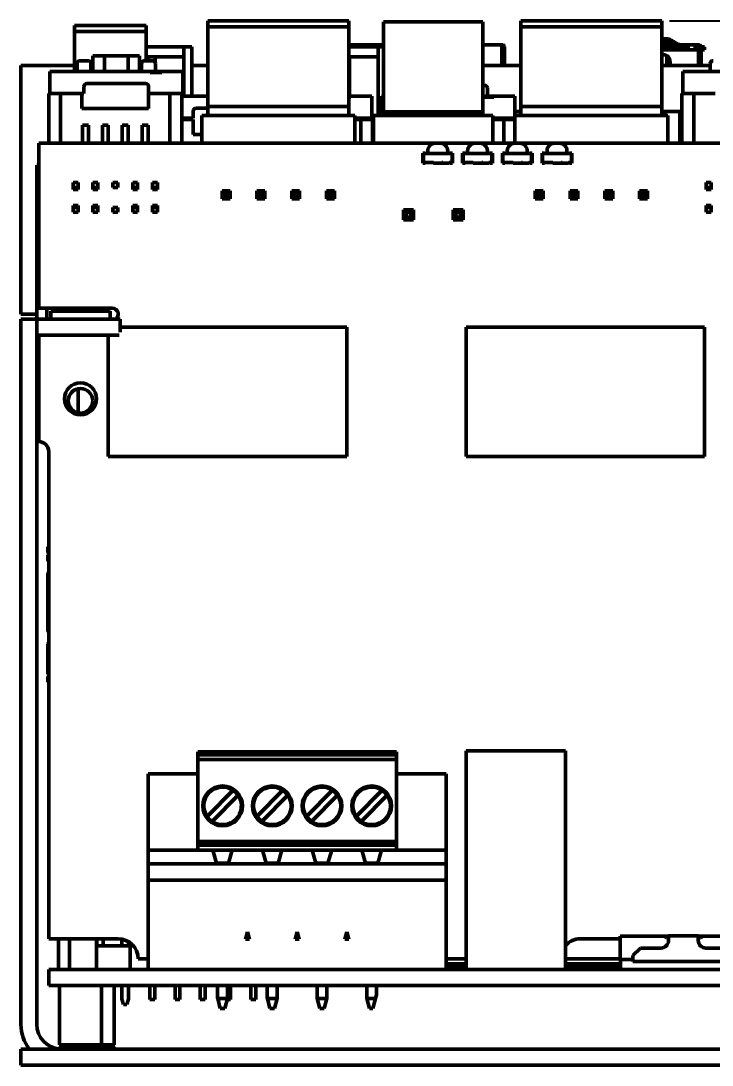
# Model space of a CAD drawing. Header units: millimetres. Extents: x 3118 to 4801, y 919 to 1849.
# Drawn here: x 3680.3 to 3749.9, y 1353.2 to 1458.2 of the extents above; entities that cross this region are included whole.
import ezdxf

# ---------------------------------------------------------------- set-up
doc = ezdxf.new("R2010")
doc.units = ezdxf.units.MM
doc.header["$LTSCALE"] = 1.8
doc.layers.add('외형선(ISO)', color=7, linetype='Continuous', lineweight=50)
doc.layers.add('치수(ISO)', color=7, linetype='Continuous', lineweight=25)
doc.styles.add('레이블 문자 (JIS)', font='')
doc.styles.get('레이블 문자 (JIS)').set_extended_font_data('Gulim')
doc.dimstyles.new('복사 대상기본값 (JIS)', dxfattribs={"dimscale": 1.5, "dimtxt": 3, "dimasz": 2, "dimexe": 1, "dimexo": 0.5, "dimgap": 0.8, "dimtad": 1, "dimdsep": 46, "dimtxsty": '레이블 문자 (JIS)', "dimblk": 'Filled-1', "dimcen": 0.09, "dimdle": 10, "dimclrd": 256, "dimclre": 256, "dimclrt": 256, "dimazin": 2, "dimtfac": 0.666667, "dimtmove": 0, "dimatfit": 3, "dimldrblk": 'OPEN', "dimfxl": 1, "dimtolj": 1, "dimtzin": 0, "dimlwd": -1, "dimlwe": -1, "dimarcsym": 0})

# ---------------------------------------------------------------- blocks, each defined once
blk = doc.blocks.new('Filled-1')
at = {"color": 0}
for p, q in [((0, 0), (-1, 0.1)), ((-1, 0.1), (-1, -0.1)), ((-1, 0), (0, 0)), ((-1, -0.1), (0, 0))]:
    blk.add_line(p, q, dxfattribs=at)
at = {"color": 0, "flags": 128}
blk.add_lwpolyline([(-1, -0.1), (0, 0), (-1, 0.1), (-1, -0.1)], dxfattribs=at)
at = {"color": 0}
blk.add_solid([(-1, -0.1), (0, 0), (-1, 0.1), (-1, -0.1)], dxfattribs=at)
blk = doc.blocks.new('*D650')
at = {"layer": 'Defpoints', "color": 0}
for p in [(3744.82, 1458.2), (3811.33, 1458.2), (3771.91, 1353.2)]:
    blk.add_point(p, dxfattribs=at)
at = {"layer": '치수(ISO)'}
for p, q in [((3745.57, 1458.2), (3812.83, 1458.2)), ((3811.33, 1356.2), (3811.33, 1455.2)), ((3772.66, 1353.2), (3812.83, 1353.2))]:
    blk.add_line(p, q, dxfattribs=at)
at = {"layer": '치수(ISO)', "linetype": 'ByBlock', "xscale": 3, "yscale": 3, "zscale": 3}
for p, rotation in [((3811.33, 1458.2), 90), ((3811.33, 1353.2), 270)]:
    blk.add_blockref('Filled-1', p, dxfattribs=dict(at, rotation=rotation))
at = {"layer": '치수(ISO)', "insert": (3792.91, 1405.7), "char_height": 15, "attachment_point": 2, "rotation": 90, "style": '레이블 문자 (JIS)'}
blk.add_mtext('\\A1;105', dxfattribs=at)
blk = doc.blocks.new('_Open')
at = {"color": 0, "linetype": 'ByBlock', "lineweight": -2}
for p, q in [((-1, 0.167), (0, 0)), ((-1, -0.167), (0, 0)), ((0, 0), (-1, 0))]:
    blk.add_line(p, q, dxfattribs=at)

msp = doc.modelspace()

# ---------------------------------------------------------------- linework, layer by layer
at = {"layer": '외형선(ISO)'}
for p, q in [((3685.706, 1457.737), (3685.706, 1457.437)), ((3692.906, 1457.737), (3685.706, 1457.737)), ((3685.706, 1457.437), (3685.706, 1457.137)), ((3692.906, 1457.737), (3692.906, 1457.437)), ((3692.906, 1457.437), (3692.906, 1457.137)), ((3699.106, 1458.197), (3699.106, 1457.897)), ((3713.306, 1458.197), (3699.106, 1458.197)), ((3699.106, 1457.897), (3699.106, 1457.597)), ((3699.106, 1457.597), (3699.106, 1449.597)), ((3713.306, 1457.597), (3699.106, 1457.597)), ((3713.306, 1458.197), (3713.306, 1457.897)), ((3713.306, 1457.897), (3713.306, 1457.597)), ((3713.306, 1457.597), (3713.306, 1449.597)), ((3716.806, 1458.097), (3716.806, 1449.067)), ((3716.806, 1458.097), (3726.806, 1458.097)), ((3726.806, 1449.067), (3726.806, 1458.097)), ((3730.616, 1458.197), (3730.616, 1457.897)), ((3744.816, 1458.197), (3730.616, 1458.197)), ((3730.616, 1457.897), (3730.616, 1457.597)), ((3730.616, 1457.597), (3730.616, 1449.597)), ((3744.816, 1457.597), (3730.616, 1457.597)), ((3744.816, 1458.197), (3744.816, 1457.897)), ((3744.816, 1457.897), (3744.816, 1457.597)), ((3744.816, 1457.597), (3744.816, 1449.597)), ((3685.706, 1457.137), (3685.706, 1453.097)), ((3692.906, 1457.137), (3685.706, 1457.137)), ((3692.906, 1457.137), (3692.906, 1454.197)), ((3744.816, 1456.397), (3745.271, 1456.397)), ((3685.686, 1453.097), (3685.686, 1455.597)), ((3685.686, 1455.597), (3685.706, 1455.597)), ((3696.706, 1455.597), (3692.906, 1455.597)), ((3696.706, 1454.597), (3696.706, 1455.597)), ((3696.706, 1455.597), (3697.506, 1455.597)), ((3697.506, 1450.627), (3697.506, 1455.597)), ((3716.806, 1455.797), (3713.306, 1455.797)), ((3716.246, 1455.597), (3713.306, 1455.597)), ((3716.246, 1455.597), (3716.806, 1455.597)), ((3716.246, 1454.597), (3716.246, 1455.597)), ((3728.706, 1455.797), (3726.806, 1455.797)), ((3728.706, 1455.547), (3728.706, 1455.797)), ((3728.706, 1453.698), (3728.706, 1455.547)), ((3728.756, 1455.547), (3728.756, 1453.698)), ((3728.756, 1455.547), (3728.756, 1453.698)), ((3728.956, 1455.547), (3728.956, 1453.698)), ((3744.816, 1456.097), (3745.271, 1456.097)), ((3748.158, 1455.797), (3744.816, 1455.797)), ((3744.816, 1455.597), (3747.256, 1455.597)), ((3745.575, 1456.014), (3745.944, 1455.797)), ((3745.728, 1456.273), (3746.429, 1455.86)), ((3747.456, 1455.597), (3747.256, 1455.597)), ((3747.456, 1455.597), (3747.456, 1455.297)), ((3747.456, 1455.447), (3747.506, 1455.447)), ((3747.506, 1455.447), (3747.506, 1455.297)), ((3748.158, 1455.797), (3748.158, 1455.297)), ((3748.158, 1455.797), (3748.458, 1455.797)), ((3748.158, 1455.497), (3748.288, 1455.497)), ((3748.516, 1455.597), (3748.906, 1455.597)), ((3749.106, 1455.597), (3748.906, 1455.597)), ((3749.106, 1455.597), (3749.106, 1455.297)), ((3687.556, 1453.097), (3687.556, 1454.697)), ((3688.706, 1454.697), (3687.556, 1454.697)), ((3688.706, 1453.097), (3688.706, 1454.697)), ((3691.106, 1454.697), (3688.706, 1454.697)), ((3691.106, 1453.097), (3691.106, 1454.697)), ((3692.256, 1454.697), (3691.106, 1454.697)), ((3692.256, 1453.097), (3692.256, 1454.697)), ((3692.906, 1454.597), (3696.706, 1454.597)), ((3693.126, 1454.597), (3693.126, 1454.197)), ((3693.826, 1454.597), (3693.826, 1454.028)), ((3696.706, 1454.597), (3696.706, 1450.627)), ((3713.306, 1454.597), (3716.246, 1454.597)), ((3713.366, 1454.597), (3713.366, 1450.627)), ((3716.246, 1454.597), (3716.246, 1448.697)), ((3744.816, 1455.297), (3747.256, 1455.297)), ((3745.306, 1453.698), (3745.306, 1454.695)), ((3745.306, 1454.695), (3745.306, 1453.698)), ((3747.456, 1455.297), (3747.256, 1455.297)), ((3748.106, 1455.297), (3747.456, 1455.297)), ((3748.106, 1455.287), (3748.106, 1455.297)), ((3748.106, 1455.287), (3748.506, 1455.287)), ((3748.158, 1455.287), (3748.158, 1455.297)), ((3748.516, 1455.297), (3748.206, 1455.297)), ((3748.506, 1455.287), (3748.506, 1453.697)), ((3748.516, 1455.297), (3748.906, 1455.297)), ((3748.768, 1455.297), (3748.768, 1454.223)), ((3749.106, 1455.297), (3748.906, 1455.297)), ((3685.686, 1453.697), (3680.306, 1453.697)), ((3680.306, 1453.697), (3680.306, 1430.697)), ((3683.406, 1453.697), (3685.686, 1453.697)), ((3683.406, 1453.697), (3683.406, 1453.697)), ((3685.956, 1453.097), (3685.956, 1453.897)), ((3687.056, 1454.197), (3686.256, 1454.197)), ((3687.356, 1453.097), (3687.356, 1453.897)), ((3692.456, 1453.097), (3692.456, 1453.897)), ((3692.756, 1454.197), (3693.556, 1454.197)), ((3693.856, 1453.097), (3693.856, 1453.897)), ((3697.506, 1453.698), (3699.037, 1453.698)), ((3699.106, 1453.697), (3697.506, 1453.697)), ((3699.037, 1453.698), (3699.106, 1453.698)), ((3699.037, 1453.697), (3699.037, 1453.698)), ((3726.806, 1453.698), (3726.909, 1453.698)), ((3730.616, 1453.697), (3726.806, 1453.697)), ((3726.909, 1453.698), (3727.672, 1453.698)), ((3726.909, 1453.697), (3726.909, 1453.698)), ((3727.672, 1453.698), (3728.083, 1453.698)), ((3728.083, 1453.697), (3728.083, 1453.698)), ((3728.083, 1453.698), (3728.106, 1453.698)), ((3728.106, 1453.697), (3728.106, 1453.698)), ((3728.106, 1453.697), (3728.229, 1453.697)), ((3728.229, 1453.698), (3729.286, 1453.698)), ((3728.229, 1453.697), (3728.229, 1453.698)), ((3729.286, 1453.698), (3729.729, 1453.698)), ((3729.286, 1453.697), (3729.286, 1453.698)), ((3729.729, 1453.697), (3729.729, 1453.698)), ((3729.729, 1453.698), (3730.616, 1453.698)), ((3744.816, 1453.698), (3745.302, 1453.698)), ((3749.666, 1453.697), (3744.816, 1453.697)), ((3745.302, 1453.697), (3745.302, 1453.698)), ((3745.302, 1453.698), (3745.426, 1453.698)), ((3745.426, 1453.697), (3745.426, 1453.698)), ((3745.426, 1453.697), (3745.869, 1453.697)), ((3745.677, 1453.697), (3745.599, 1454.24)), ((3745.869, 1453.698), (3746.179, 1453.698)), ((3745.869, 1453.697), (3745.869, 1453.698)), ((3746.179, 1453.698), (3747.365, 1453.698)), ((3746.179, 1453.697), (3746.179, 1453.698)), ((3747.365, 1453.697), (3747.365, 1453.698)), ((3747.365, 1453.698), (3747.775, 1453.698)), ((3747.775, 1453.698), (3747.88, 1453.698)), ((3747.775, 1453.697), (3747.775, 1453.698)), ((3747.88, 1453.697), (3747.88, 1453.698)), ((3747.88, 1453.697), (3748.569, 1453.697)), ((3748.569, 1453.698), (3749.657, 1453.698)), ((3748.569, 1453.697), (3748.569, 1453.698)), ((3748.768, 1454.176), (3748.768, 1454.223)), ((3748.768, 1453.698), (3748.768, 1454.176)), ((3749.657, 1453.698), (3749.666, 1453.698)), ((3749.657, 1453.697), (3749.657, 1453.698)), ((3749.666, 1453.097), (3749.666, 1453.897)), ((3683.206, 1450.897), (3683.206, 1453.097)), ((3684.106, 1453.097), (3683.206, 1453.097)), ((3693.306, 1453.097), (3684.106, 1453.097)), ((3693.906, 1453.097), (3693.306, 1453.097)), ((3693.306, 1453.097), (3693.306, 1452.997)), ((3693.306, 1452.997), (3694.506, 1452.997)), ((3694.506, 1453.097), (3693.906, 1453.097)), ((3693.906, 1453.097), (3693.906, 1452.997)), ((3695.706, 1453.097), (3694.506, 1453.097)), ((3694.506, 1453.097), (3694.506, 1452.997)), ((3696.606, 1453.097), (3695.706, 1453.097)), ((3696.606, 1453.097), (3696.606, 1450.897)), ((3746.916, 1450.897), (3746.916, 1453.097)), ((3747.816, 1453.097), (3746.916, 1453.097)), ((3757.016, 1453.097), (3747.816, 1453.097)), ((3686.656, 1450.897), (3686.656, 1451.597)), ((3692.856, 1451.897), (3686.956, 1451.897)), ((3693.156, 1450.897), (3693.156, 1451.597)), ((3726.806, 1451.727), (3726.956, 1451.727)), ((3727.256, 1450.627), (3727.256, 1451.427)), ((3683.106, 1450.897), (3683.106, 1445.897)), ((3683.106, 1450.897), (3684.306, 1450.897)), ((3684.306, 1450.897), (3684.306, 1445.897)), ((3686.456, 1450.897), (3684.306, 1450.897)), ((3686.456, 1450.897), (3686.456, 1449.397)), ((3686.656, 1450.897), (3686.456, 1450.897)), ((3695.306, 1450.897), (3693.156, 1450.897)), ((3693.156, 1450.897), (3693.156, 1449.397)), ((3695.306, 1450.897), (3695.306, 1445.897)), ((3695.306, 1450.897), (3696.506, 1450.897)), ((3696.506, 1450.897), (3696.506, 1445.897)), ((3696.506, 1450.897), (3696.606, 1450.897)), ((3699.106, 1450.627), (3696.506, 1450.627)), ((3713.506, 1450.627), (3713.306, 1450.627)), ((3713.306, 1450.527), (3713.506, 1450.527)), ((3714.706, 1450.627), (3713.506, 1450.627)), ((3713.506, 1450.627), (3713.506, 1450.527)), ((3715.606, 1450.627), (3714.706, 1450.627)), ((3715.606, 1450.627), (3715.606, 1448.427)), ((3716.606, 1448.697), (3716.606, 1450.627)), ((3716.806, 1450.627), (3716.606, 1450.627)), ((3727.306, 1450.627), (3726.806, 1450.627)), ((3726.806, 1450.527), (3727.906, 1450.527)), ((3727.906, 1450.627), (3727.306, 1450.627)), ((3727.306, 1450.627), (3727.306, 1450.527)), ((3729.106, 1450.627), (3727.906, 1450.627)), ((3727.906, 1450.627), (3727.906, 1450.527)), ((3730.006, 1450.627), (3729.106, 1450.627)), ((3730.006, 1450.627), (3730.006, 1448.427)), ((3746.816, 1450.897), (3746.816, 1445.897)), ((3746.816, 1450.897), (3748.016, 1450.897)), ((3748.016, 1450.897), (3748.016, 1445.897)), ((3750.166, 1450.897), (3748.016, 1450.897)), ((3686.456, 1449.397), (3693.156, 1449.397)), ((3697.656, 1448.427), (3697.656, 1449.127)), ((3699.106, 1449.427), (3697.956, 1449.427)), ((3713.306, 1449.597), (3699.106, 1449.597)), ((3699.106, 1449.597), (3699.106, 1448.997)), ((3713.306, 1449.597), (3713.306, 1448.997)), ((3716.806, 1449.067), (3726.806, 1449.067)), ((3716.806, 1448.697), (3716.806, 1449.067)), ((3726.806, 1449.067), (3726.806, 1448.697)), ((3730.006, 1449.097), (3730.616, 1449.097)), ((3744.816, 1449.597), (3730.616, 1449.597)), ((3730.616, 1449.597), (3730.616, 1448.997)), ((3744.816, 1449.597), (3744.816, 1448.997)), ((3744.816, 1449.097), (3745.106, 1449.097)), ((3745.106, 1449.097), (3746.606, 1449.097)), ((3745.106, 1449.097), (3745.106, 1448.697)), ((3746.816, 1449.097), (3746.606, 1449.097)), ((3746.606, 1445.897), (3746.606, 1449.097)), ((3697.656, 1448.427), (3696.506, 1448.427)), ((3697.656, 1448.277), (3696.506, 1448.277)), ((3697.656, 1448.277), (3697.656, 1446.777)), ((3699.106, 1448.697), (3698.506, 1448.697)), ((3698.506, 1448.697), (3698.506, 1445.897)), ((3699.106, 1448.997), (3699.106, 1448.697)), ((3713.306, 1448.697), (3699.106, 1448.697)), ((3713.306, 1448.997), (3713.306, 1448.697)), ((3713.906, 1448.697), (3713.306, 1448.697)), ((3713.906, 1445.897), (3713.906, 1448.697)), ((3714.706, 1448.427), (3713.906, 1448.427)), ((3714.506, 1448.277), (3713.906, 1448.277)), ((3714.206, 1448.277), (3714.206, 1448.427)), ((3714.506, 1448.277), (3714.506, 1445.897)), ((3714.506, 1448.277), (3715.706, 1448.277)), ((3714.706, 1448.427), (3715.606, 1448.427)), ((3714.706, 1448.277), (3714.706, 1448.427)), ((3715.256, 1448.427), (3715.256, 1448.277)), ((3715.706, 1448.277), (3715.706, 1445.897)), ((3715.806, 1448.697), (3727.806, 1448.697)), ((3715.806, 1448.697), (3715.806, 1445.897)), ((3727.806, 1448.697), (3727.806, 1445.897)), ((3729.106, 1448.427), (3727.806, 1448.427)), ((3728.906, 1448.277), (3727.806, 1448.277)), ((3728.906, 1448.277), (3728.906, 1445.897)), ((3728.906, 1448.277), (3730.016, 1448.277)), ((3729.106, 1448.427), (3730.006, 1448.427)), ((3729.106, 1448.277), (3729.106, 1448.427)), ((3729.656, 1448.427), (3729.656, 1448.277)), ((3730.616, 1448.697), (3730.016, 1448.697)), ((3730.016, 1448.697), (3730.016, 1445.897)), ((3730.616, 1448.997), (3730.616, 1448.697)), ((3744.816, 1448.697), (3730.616, 1448.697)), ((3744.816, 1448.997), (3744.816, 1448.697)), ((3745.416, 1448.697), (3744.816, 1448.697)), ((3745.416, 1445.897), (3745.416, 1448.697)), ((3686.506, 1447.697), (3686.506, 1445.897)), ((3686.506, 1447.697), (3687.106, 1447.697)), ((3687.106, 1447.697), (3687.106, 1445.897)), ((3688.506, 1447.697), (3688.506, 1445.897)), ((3688.506, 1447.697), (3689.106, 1447.697)), ((3689.106, 1447.697), (3689.106, 1445.897)), ((3690.506, 1447.697), (3690.506, 1445.897)), ((3690.506, 1447.697), (3691.106, 1447.697)), ((3691.106, 1447.697), (3691.106, 1445.897)), ((3692.506, 1447.697), (3692.506, 1445.897)), ((3692.506, 1447.697), (3693.106, 1447.697)), ((3693.106, 1447.697), (3693.106, 1445.897)), ((3682.106, 1445.897), (3682.106, 1429.297)), ((3722.006, 1445.897), (3682.106, 1445.897)), ((3697.656, 1446.777), (3698.506, 1446.777)), ((3722.006, 1445.897), (3722.506, 1445.897)), ((3726.006, 1445.897), (3722.506, 1445.897)), ((3726.006, 1445.897), (3726.506, 1445.897)), ((3730.006, 1445.897), (3726.506, 1445.897)), ((3730.006, 1445.897), (3730.506, 1445.897)), ((3734.006, 1445.897), (3730.506, 1445.897)), ((3734.006, 1445.897), (3734.506, 1445.897)), ((3753.356, 1445.897), (3734.506, 1445.897)), ((3746.606, 1446.097), (3746.816, 1446.097)), ((3720.756, 1443.897), (3720.756, 1444.897)), ((3720.756, 1444.897), (3721.006, 1444.897)), ((3721.006, 1444.847), (3720.806, 1444.847)), ((3720.806, 1444.847), (3720.806, 1443.947)), ((3721.006, 1444.847), (3721.006, 1444.897)), ((3721.006, 1444.847), (3723.506, 1444.847)), ((3721.256, 1444.847), (3721.256, 1445.147)), ((3723.256, 1445.147), (3723.256, 1444.847)), ((3723.506, 1444.897), (3723.506, 1444.847)), ((3723.506, 1444.897), (3723.756, 1444.897)), ((3723.706, 1444.847), (3723.506, 1444.847)), ((3723.706, 1443.947), (3723.706, 1444.847)), ((3723.756, 1444.897), (3723.756, 1443.897)), ((3724.756, 1443.897), (3724.756, 1444.897)), ((3724.756, 1444.897), (3725.006, 1444.897)), ((3725.006, 1444.847), (3724.806, 1444.847)), ((3724.806, 1444.847), (3724.806, 1443.947)), ((3725.006, 1444.847), (3725.006, 1444.897)), ((3725.006, 1444.847), (3727.506, 1444.847)), ((3725.256, 1444.847), (3725.256, 1445.147)), ((3727.256, 1445.147), (3727.256, 1444.847)), ((3727.506, 1444.897), (3727.506, 1444.847)), ((3727.506, 1444.897), (3727.756, 1444.897)), ((3727.706, 1444.847), (3727.506, 1444.847)), ((3727.706, 1443.947), (3727.706, 1444.847)), ((3727.756, 1444.897), (3727.756, 1443.897)), ((3728.756, 1443.897), (3728.756, 1444.897)), ((3728.756, 1444.897), (3729.006, 1444.897)), ((3729.006, 1444.847), (3728.806, 1444.847)), ((3728.806, 1444.847), (3728.806, 1443.947)), ((3729.006, 1444.847), (3729.006, 1444.897)), ((3729.006, 1444.847), (3731.506, 1444.847)), ((3729.256, 1444.847), (3729.256, 1445.147)), ((3731.256, 1445.147), (3731.256, 1444.847)), ((3731.506, 1444.897), (3731.506, 1444.847)), ((3731.506, 1444.897), (3731.756, 1444.897)), ((3731.706, 1444.847), (3731.506, 1444.847)), ((3731.706, 1443.947), (3731.706, 1444.847)), ((3731.756, 1444.897), (3731.756, 1443.897)), ((3732.756, 1443.897), (3732.756, 1444.897)), ((3732.756, 1444.897), (3733.006, 1444.897)), ((3733.006, 1444.847), (3732.806, 1444.847)), ((3732.806, 1444.847), (3732.806, 1443.947)), ((3733.006, 1444.847), (3733.006, 1444.897)), ((3733.006, 1444.847), (3735.506, 1444.847)), ((3733.256, 1444.847), (3733.256, 1445.147)), ((3735.256, 1445.147), (3735.256, 1444.847)), ((3735.506, 1444.897), (3735.506, 1444.847)), ((3735.506, 1444.897), (3735.756, 1444.897)), ((3735.706, 1444.847), (3735.506, 1444.847)), ((3735.706, 1443.947), (3735.706, 1444.847)), ((3735.756, 1444.897), (3735.756, 1443.897)), ((3721.006, 1443.897), (3720.756, 1443.897)), ((3720.806, 1443.947), (3721.006, 1443.947)), ((3721.006, 1443.897), (3721.006, 1443.947)), ((3721.834, 1443.947), (3721.006, 1443.947)), ((3721.834, 1443.897), (3721.834, 1443.947)), ((3721.834, 1443.897), (3722.678, 1443.897)), ((3722.779, 1443.947), (3722.678, 1443.947)), ((3722.678, 1443.947), (3722.678, 1443.897)), ((3722.779, 1443.897), (3722.678, 1443.897)), ((3722.779, 1443.897), (3722.779, 1443.947)), ((3723.406, 1443.897), (3722.779, 1443.897)), ((3723.506, 1443.947), (3723.406, 1443.947)), ((3723.406, 1443.947), (3723.406, 1443.897)), ((3723.506, 1443.947), (3723.506, 1443.897)), ((3723.506, 1443.947), (3723.706, 1443.947)), ((3723.756, 1443.897), (3723.506, 1443.897)), ((3725.006, 1443.897), (3724.756, 1443.897)), ((3724.806, 1443.947), (3725.006, 1443.947)), ((3725.006, 1443.897), (3725.006, 1443.947)), ((3725.834, 1443.947), (3725.006, 1443.947)), ((3725.834, 1443.897), (3725.834, 1443.947)), ((3725.834, 1443.897), (3726.678, 1443.897)), ((3726.779, 1443.947), (3726.678, 1443.947)), ((3726.678, 1443.947), (3726.678, 1443.897)), ((3726.779, 1443.897), (3726.678, 1443.897)), ((3726.779, 1443.897), (3726.779, 1443.947)), ((3727.406, 1443.897), (3726.779, 1443.897)), ((3727.506, 1443.947), (3727.406, 1443.947)), ((3727.406, 1443.947), (3727.406, 1443.897)), ((3727.506, 1443.947), (3727.506, 1443.897)), ((3727.506, 1443.947), (3727.706, 1443.947)), ((3727.756, 1443.897), (3727.506, 1443.897)), ((3729.006, 1443.897), (3728.756, 1443.897)), ((3728.806, 1443.947), (3729.006, 1443.947)), ((3729.006, 1443.897), (3729.006, 1443.947)), ((3729.834, 1443.947), (3729.006, 1443.947)), ((3729.834, 1443.897), (3729.834, 1443.947)), ((3729.834, 1443.897), (3730.678, 1443.897)), ((3730.779, 1443.947), (3730.678, 1443.947)), ((3730.678, 1443.947), (3730.678, 1443.897)), ((3730.779, 1443.897), (3730.678, 1443.897)), ((3730.779, 1443.897), (3730.779, 1443.947)), ((3731.406, 1443.897), (3730.779, 1443.897)), ((3731.506, 1443.947), (3731.406, 1443.947)), ((3731.406, 1443.947), (3731.406, 1443.897)), ((3731.506, 1443.947), (3731.506, 1443.897)), ((3731.506, 1443.947), (3731.706, 1443.947)), ((3731.756, 1443.897), (3731.506, 1443.897)), ((3733.006, 1443.897), (3732.756, 1443.897)), ((3732.806, 1443.947), (3733.006, 1443.947)), ((3733.006, 1443.897), (3733.006, 1443.947)), ((3733.834, 1443.947), (3733.006, 1443.947)), ((3733.834, 1443.897), (3733.834, 1443.947)), ((3733.834, 1443.897), (3734.678, 1443.897)), ((3734.779, 1443.947), (3734.678, 1443.947)), ((3734.678, 1443.947), (3734.678, 1443.897)), ((3734.779, 1443.897), (3734.678, 1443.897)), ((3734.779, 1443.897), (3734.779, 1443.947)), ((3735.406, 1443.897), (3734.779, 1443.897)), ((3735.506, 1443.947), (3735.406, 1443.947)), ((3735.406, 1443.947), (3735.406, 1443.897)), ((3735.506, 1443.947), (3735.506, 1443.897)), ((3735.506, 1443.947), (3735.706, 1443.947)), ((3735.756, 1443.897), (3735.506, 1443.897)), ((3681.906, 1430.697), (3681.906, 1443.697)), ((3682.106, 1443.697), (3681.906, 1443.697)), ((3685.556, 1441.947), (3685.556, 1441.447)), ((3685.556, 1441.947), (3686.056, 1441.947)), ((3686.056, 1441.947), (3686.056, 1441.447)), ((3687.556, 1441.947), (3687.556, 1441.447)), ((3687.556, 1441.947), (3688.056, 1441.947)), ((3688.056, 1441.947), (3688.056, 1441.447)), ((3689.556, 1441.447), (3689.556, 1441.947)), ((3690.056, 1441.947), (3689.556, 1441.947)), ((3690.056, 1441.447), (3690.056, 1441.947)), ((3691.556, 1441.947), (3691.556, 1441.447)), ((3691.556, 1441.947), (3692.056, 1441.947)), ((3692.056, 1441.947), (3692.056, 1441.447)), ((3693.556, 1441.947), (3693.556, 1441.447)), ((3693.556, 1441.947), (3694.056, 1441.947)), ((3694.056, 1441.947), (3694.056, 1441.447)), ((3749.266, 1441.947), (3749.266, 1441.447)), ((3749.266, 1441.947), (3749.766, 1441.947)), ((3749.766, 1441.947), (3749.766, 1441.447)), ((3685.556, 1441.447), (3685.556, 1441.247)), ((3685.556, 1441.447), (3686.056, 1441.447)), ((3685.556, 1441.247), (3686.056, 1441.247)), ((3686.056, 1441.447), (3686.056, 1441.247)), ((3687.556, 1441.447), (3687.556, 1441.247)), ((3687.556, 1441.447), (3688.056, 1441.447)), ((3687.556, 1441.247), (3688.056, 1441.247)), ((3688.056, 1441.447), (3688.056, 1441.247)), ((3690.056, 1441.447), (3689.556, 1441.447)), ((3691.556, 1441.447), (3691.556, 1441.247)), ((3691.556, 1441.447), (3692.056, 1441.447)), ((3691.556, 1441.247), (3692.056, 1441.247)), ((3692.056, 1441.447), (3692.056, 1441.247)), ((3693.556, 1441.447), (3693.556, 1441.247)), ((3693.556, 1441.447), (3694.056, 1441.447)), ((3693.556, 1441.247), (3694.056, 1441.247)), ((3694.056, 1441.447), (3694.056, 1441.247)), ((3700.556, 1441.097), (3701.356, 1441.097)), ((3700.556, 1441.097), (3700.824, 1440.829)), ((3700.556, 1440.297), (3700.556, 1441.097)), ((3701.088, 1440.829), (3700.824, 1440.829)), ((3700.824, 1440.829), (3700.824, 1440.565)), ((3701.088, 1440.829), (3701.356, 1441.097)), ((3701.088, 1440.565), (3701.088, 1440.829)), ((3701.356, 1441.097), (3701.356, 1440.297)), ((3704.056, 1441.097), (3704.056, 1440.297)), ((3704.324, 1440.829), (3704.056, 1441.097)), ((3704.856, 1441.097), (3704.056, 1441.097)), ((3704.324, 1440.565), (3704.324, 1440.829)), ((3704.588, 1440.829), (3704.324, 1440.829)), ((3704.588, 1440.829), (3704.856, 1441.097)), ((3704.588, 1440.565), (3704.588, 1440.829)), ((3704.856, 1441.097), (3704.856, 1440.297)), ((3708.356, 1441.097), (3707.556, 1441.097)), ((3707.824, 1440.829), (3707.556, 1441.097)), ((3707.556, 1441.097), (3707.556, 1440.297)), ((3708.088, 1440.829), (3707.824, 1440.829)), ((3707.824, 1440.565), (3707.824, 1440.829)), ((3708.088, 1440.829), (3708.356, 1441.097)), ((3708.088, 1440.565), (3708.088, 1440.829)), ((3708.356, 1441.097), (3708.356, 1440.297)), ((3711.856, 1441.097), (3711.056, 1441.097)), ((3711.324, 1440.829), (3711.056, 1441.097)), ((3711.056, 1441.097), (3711.056, 1440.297)), ((3711.324, 1440.565), (3711.324, 1440.829)), ((3711.324, 1440.829), (3711.588, 1440.829)), ((3711.856, 1441.097), (3711.588, 1440.829)), ((3711.588, 1440.829), (3711.588, 1440.565)), ((3711.856, 1440.297), (3711.856, 1441.097)), ((3732.066, 1441.097), (3732.866, 1441.097)), ((3732.066, 1441.097), (3732.334, 1440.829)), ((3732.066, 1440.297), (3732.066, 1441.097)), ((3732.598, 1440.829), (3732.334, 1440.829)), ((3732.334, 1440.829), (3732.334, 1440.565)), ((3732.598, 1440.829), (3732.866, 1441.097)), ((3732.598, 1440.565), (3732.598, 1440.829)), ((3732.866, 1441.097), (3732.866, 1440.297)), ((3735.566, 1441.097), (3735.566, 1440.297)), ((3735.834, 1440.829), (3735.566, 1441.097)), ((3736.366, 1441.097), (3735.566, 1441.097)), ((3735.834, 1440.565), (3735.834, 1440.829)), ((3736.098, 1440.829), (3735.834, 1440.829)), ((3736.098, 1440.829), (3736.366, 1441.097)), ((3736.098, 1440.565), (3736.098, 1440.829)), ((3736.366, 1441.097), (3736.366, 1440.297)), ((3739.866, 1441.097), (3739.066, 1441.097)), ((3739.334, 1440.829), (3739.066, 1441.097)), ((3739.066, 1441.097), (3739.066, 1440.297)), ((3739.598, 1440.829), (3739.334, 1440.829)), ((3739.334, 1440.565), (3739.334, 1440.829)), ((3739.598, 1440.829), (3739.866, 1441.097)), ((3739.598, 1440.565), (3739.598, 1440.829)), ((3739.866, 1441.097), (3739.866, 1440.297)), ((3743.366, 1441.097), (3742.566, 1441.097)), ((3742.834, 1440.829), (3742.566, 1441.097)), ((3742.566, 1441.097), (3742.566, 1440.297)), ((3742.834, 1440.565), (3742.834, 1440.829)), ((3742.834, 1440.829), (3743.098, 1440.829)), ((3743.366, 1441.097), (3743.098, 1440.829)), ((3743.098, 1440.829), (3743.098, 1440.565)), ((3743.366, 1440.297), (3743.366, 1441.097)), ((3749.266, 1441.447), (3749.266, 1441.247)), ((3749.266, 1441.447), (3749.766, 1441.447)), ((3749.266, 1441.247), (3749.766, 1441.247)), ((3749.766, 1441.447), (3749.766, 1441.247)), ((3685.556, 1439.647), (3685.556, 1439.447)), ((3685.556, 1439.647), (3686.056, 1439.647)), ((3686.056, 1439.647), (3686.056, 1439.447)), ((3687.556, 1439.647), (3687.556, 1439.447)), ((3687.556, 1439.647), (3688.056, 1439.647)), ((3688.056, 1439.647), (3688.056, 1439.447)), ((3691.556, 1439.647), (3691.556, 1439.447)), ((3691.556, 1439.647), (3692.056, 1439.647)), ((3692.056, 1439.647), (3692.056, 1439.447)), ((3693.556, 1439.647), (3693.556, 1439.447)), ((3693.556, 1439.647), (3694.056, 1439.647)), ((3694.056, 1439.647), (3694.056, 1439.447)), ((3700.824, 1440.565), (3700.556, 1440.297)), ((3701.356, 1440.297), (3700.556, 1440.297)), ((3700.824, 1440.565), (3701.088, 1440.565)), ((3701.356, 1440.297), (3701.088, 1440.565)), ((3704.056, 1440.297), (3704.324, 1440.565)), ((3704.856, 1440.297), (3704.056, 1440.297)), ((3704.324, 1440.565), (3704.588, 1440.565)), ((3704.856, 1440.297), (3704.588, 1440.565)), ((3707.556, 1440.297), (3707.824, 1440.565)), ((3708.356, 1440.297), (3707.556, 1440.297)), ((3707.824, 1440.565), (3708.088, 1440.565)), ((3708.356, 1440.297), (3708.088, 1440.565)), ((3711.056, 1440.297), (3711.324, 1440.565)), ((3711.056, 1440.297), (3711.856, 1440.297)), ((3711.588, 1440.565), (3711.324, 1440.565)), ((3711.856, 1440.297), (3711.588, 1440.565)), ((3732.334, 1440.565), (3732.066, 1440.297)), ((3732.866, 1440.297), (3732.066, 1440.297)), ((3732.334, 1440.565), (3732.598, 1440.565)), ((3732.866, 1440.297), (3732.598, 1440.565)), ((3735.566, 1440.297), (3735.834, 1440.565)), ((3736.366, 1440.297), (3735.566, 1440.297)), ((3735.834, 1440.565), (3736.098, 1440.565)), ((3736.366, 1440.297), (3736.098, 1440.565)), ((3739.066, 1440.297), (3739.334, 1440.565)), ((3739.866, 1440.297), (3739.066, 1440.297)), ((3739.334, 1440.565), (3739.598, 1440.565)), ((3739.866, 1440.297), (3739.598, 1440.565)), ((3742.566, 1440.297), (3742.834, 1440.565)), ((3742.566, 1440.297), (3743.366, 1440.297)), ((3743.098, 1440.565), (3742.834, 1440.565)), ((3743.366, 1440.297), (3743.098, 1440.565)), ((3749.266, 1439.647), (3749.266, 1439.447)), ((3749.266, 1439.647), (3749.766, 1439.647)), ((3749.766, 1439.647), (3749.766, 1439.447)), ((3685.556, 1439.447), (3685.556, 1438.947)), ((3685.556, 1439.447), (3686.056, 1439.447)), ((3685.556, 1438.947), (3686.056, 1438.947)), ((3686.056, 1439.447), (3686.056, 1438.947)), ((3687.556, 1439.447), (3687.556, 1438.947)), ((3687.556, 1439.447), (3688.056, 1439.447)), ((3687.556, 1438.947), (3688.056, 1438.947)), ((3688.056, 1439.447), (3688.056, 1438.947)), ((3689.556, 1438.947), (3689.556, 1439.447)), ((3690.056, 1439.447), (3689.556, 1439.447)), ((3690.056, 1438.947), (3689.556, 1438.947)), ((3690.056, 1438.947), (3690.056, 1439.447)), ((3691.556, 1439.447), (3691.556, 1438.947)), ((3691.556, 1439.447), (3692.056, 1439.447)), ((3691.556, 1438.947), (3692.056, 1438.947)), ((3692.056, 1439.447), (3692.056, 1438.947)), ((3693.556, 1439.447), (3693.556, 1438.947)), ((3693.556, 1439.447), (3694.056, 1439.447)), ((3693.556, 1438.947), (3694.056, 1438.947)), ((3694.056, 1439.447), (3694.056, 1438.947)), ((3718.806, 1439.187), (3718.806, 1439.197)), ((3718.806, 1439.197), (3718.816, 1439.197)), ((3718.811, 1439.192), (3718.806, 1439.197)), ((3718.806, 1438.207), (3718.806, 1439.187)), ((3719.074, 1438.929), (3718.811, 1439.192)), ((3718.816, 1439.197), (3719.306, 1439.197)), ((3719.074, 1438.929), (3719.074, 1438.465)), ((3719.306, 1438.929), (3719.074, 1438.929)), ((3719.306, 1439.197), (3719.796, 1439.197)), ((3719.538, 1438.929), (3719.306, 1438.929)), ((3719.538, 1438.929), (3719.801, 1439.192)), ((3719.538, 1438.465), (3719.538, 1438.929)), ((3719.796, 1439.197), (3719.806, 1439.197)), ((3719.801, 1439.192), (3719.806, 1439.197)), ((3719.806, 1439.197), (3719.806, 1439.187)), ((3719.806, 1439.187), (3719.806, 1438.207)), ((3723.806, 1439.197), (3723.816, 1439.197)), ((3723.806, 1439.197), (3723.811, 1439.192)), ((3723.806, 1439.187), (3723.806, 1439.197)), ((3723.806, 1438.207), (3723.806, 1439.187)), ((3723.811, 1439.192), (3724.074, 1438.929)), ((3723.816, 1439.197), (3724.306, 1439.197)), ((3724.306, 1438.929), (3724.074, 1438.929)), ((3724.074, 1438.929), (3724.074, 1438.465)), ((3724.306, 1439.197), (3724.796, 1439.197)), ((3724.538, 1438.929), (3724.306, 1438.929)), ((3724.538, 1438.929), (3724.801, 1439.192)), ((3724.538, 1438.465), (3724.538, 1438.929)), ((3724.796, 1439.197), (3724.806, 1439.197)), ((3724.801, 1439.192), (3724.806, 1439.197)), ((3724.806, 1439.197), (3724.806, 1439.187)), ((3724.806, 1439.187), (3724.806, 1438.207)), ((3749.266, 1439.447), (3749.266, 1438.947)), ((3749.266, 1439.447), (3749.766, 1439.447)), ((3749.266, 1438.947), (3749.766, 1438.947)), ((3749.766, 1439.447), (3749.766, 1438.947)), ((3718.806, 1438.197), (3718.806, 1438.207)), ((3718.806, 1438.197), (3718.811, 1438.202)), ((3718.816, 1438.197), (3718.806, 1438.197)), ((3718.811, 1438.202), (3719.074, 1438.465)), ((3719.306, 1438.197), (3718.816, 1438.197)), ((3719.074, 1438.465), (3719.306, 1438.465)), ((3719.306, 1438.465), (3719.538, 1438.465)), ((3719.796, 1438.197), (3719.306, 1438.197)), ((3719.801, 1438.202), (3719.538, 1438.465)), ((3719.806, 1438.197), (3719.796, 1438.197)), ((3719.806, 1438.197), (3719.801, 1438.202)), ((3719.806, 1438.207), (3719.806, 1438.197)), ((3723.806, 1438.197), (3723.806, 1438.207)), ((3723.811, 1438.202), (3723.806, 1438.197)), ((3723.816, 1438.197), (3723.806, 1438.197)), ((3724.074, 1438.465), (3723.811, 1438.202)), ((3724.306, 1438.197), (3723.816, 1438.197)), ((3724.074, 1438.465), (3724.306, 1438.465)), ((3724.306, 1438.465), (3724.538, 1438.465)), ((3724.796, 1438.197), (3724.306, 1438.197)), ((3724.538, 1438.465), (3724.801, 1438.202)), ((3724.806, 1438.197), (3724.796, 1438.197)), ((3724.801, 1438.202), (3724.806, 1438.197)), ((3724.806, 1438.207), (3724.806, 1438.197)), ((3680.306, 1428.697), (3680.306, 1430.697)), ((3681.906, 1430.697), (3681.906, 1428.697)), ((3682.106, 1429.297), (3689.506, 1429.297)), ((3682.906, 1428.197), (3682.906, 1429.297)), ((3686.087, 1428.997), (3686.087, 1429.297)), ((3680.306, 1428.697), (3681.906, 1428.697)), ((3680.306, 1425.197), (3680.306, 1428.197)), ((3681.906, 1428.197), (3680.306, 1428.197)), ((3681.906, 1428.197), (3681.906, 1428.697)), ((3688.306, 1428.197), (3681.906, 1428.197)), ((3681.906, 1428.197), (3681.906, 1425.197)), ((3683.306, 1428.997), (3685.306, 1428.997)), ((3683.306, 1428.997), (3683.306, 1428.197)), ((3685.306, 1428.997), (3687.306, 1428.997)), ((3685.306, 1428.197), (3687.306, 1428.197)), ((3687.306, 1428.997), (3689.306, 1428.997)), ((3688.306, 1428.197), (3690.306, 1428.197)), ((3689.306, 1428.197), (3689.306, 1428.997)), ((3690.306, 1426.897), (3690.306, 1428.197)), ((3713.106, 1427.397), (3690.306, 1427.397)), ((3713.106, 1414.397), (3713.106, 1427.397)), ((3725.106, 1427.397), (3725.106, 1414.397)), ((3749.106, 1427.397), (3725.106, 1427.397)), ((3749.106, 1414.397), (3749.106, 1427.397)), ((3681.906, 1426.597), (3688.306, 1426.597)), ((3682.106, 1426.597), (3682.106, 1415.897)), ((3690.206, 1426.597), (3688.306, 1426.597)), ((3689.106, 1426.597), (3689.106, 1414.397)), ((3680.306, 1357.297), (3680.306, 1425.197)), ((3681.906, 1425.197), (3681.906, 1357.297)), ((3686.087, 1418.788), (3686.087, 1421.207)), ((3681.906, 1419.097), (3682.106, 1419.097)), ((3683.106, 1414.897), (3683.106, 1365.897)), ((3713.106, 1414.397), (3689.106, 1414.397)), ((3749.106, 1414.397), (3725.106, 1414.397)), ((3683.106, 1405.312), (3683.006, 1405.312)), ((3683.006, 1405.312), (3683.006, 1405.192)), ((3683.006, 1405.142), (3683.006, 1405.192)), ((3683.106, 1405.192), (3683.006, 1405.192)), ((3683.006, 1405.142), (3683.006, 1404.842)), ((3683.006, 1404.492), (3683.106, 1404.392)), ((3683.106, 1404.492), (3683.006, 1404.492)), ((3683.006, 1404.308), (3683.006, 1404.492)), ((3683.006, 1404.202), (3683.006, 1404.308)), ((3683.006, 1404.308), (3683.106, 1404.308)), ((3683.106, 1404.202), (3683.006, 1404.202)), ((3683.006, 1404.042), (3683.006, 1404.202)), ((3683.044, 1404.742), (3683.106, 1404.742)), ((3683.006, 1396.942), (3683.006, 1402.542)), ((3683.036, 1395.548), (3683.036, 1395.167)), ((3683.006, 1393.612), (3683.006, 1395.442)), ((3683.106, 1395.117), (3683.086, 1395.117)), ((3683.006, 1392.517), (3683.006, 1393.612)), ((3683.006, 1392.517), (3683.106, 1392.517)), ((3683.006, 1392.167), (3683.006, 1391.867)), ((3683.006, 1391.867), (3683.006, 1391.817)), ((3683.006, 1391.817), (3683.006, 1391.697)), ((3683.006, 1391.817), (3683.056, 1391.817)), ((3683.056, 1391.697), (3683.006, 1391.697)), ((3683.106, 1392.267), (3683.044, 1392.267)), ((3683.056, 1391.817), (3683.106, 1391.817)), ((3683.056, 1391.697), (3683.106, 1391.697)), ((3698.106, 1384.697), (3718.106, 1384.697)), ((3698.106, 1384.497), (3698.106, 1384.697)), ((3698.106, 1384.397), (3698.106, 1384.497)), ((3718.106, 1384.397), (3698.106, 1384.397)), ((3698.106, 1384.397), (3698.106, 1383.917)), ((3698.106, 1383.893), (3698.106, 1383.917)), ((3718.106, 1383.917), (3698.106, 1383.917)), ((3718.106, 1384.497), (3718.106, 1384.697)), ((3718.106, 1384.397), (3718.106, 1384.497)), ((3718.106, 1384.397), (3718.106, 1383.917)), ((3718.106, 1383.917), (3718.106, 1383.893)), ((3735.116, 1384.797), (3725.116, 1384.797)), ((3725.116, 1384.797), (3725.116, 1362.797)), ((3735.116, 1384.797), (3735.116, 1362.797)), ((3698.106, 1383.693), (3698.106, 1383.893)), ((3698.106, 1383.693), (3698.106, 1376.267)), ((3718.106, 1383.693), (3718.106, 1383.893)), ((3718.106, 1376.267), (3718.106, 1383.693)), ((3693.106, 1382.497), (3693.106, 1374.797)), ((3693.106, 1382.497), (3694.106, 1382.497)), ((3698.106, 1382.497), (3694.106, 1382.497)), ((3722.106, 1382.497), (3718.106, 1382.497)), ((3722.106, 1382.497), (3723.106, 1382.497)), ((3723.106, 1382.497), (3723.106, 1374.797)), ((3701.673, 1380.829), (3699.044, 1378.2)), ((3704.044, 1378.2), (3706.673, 1380.829)), ((3711.673, 1380.829), (3709.044, 1378.2)), ((3714.044, 1378.2), (3716.673, 1380.829)), ((3699.539, 1377.705), (3702.168, 1380.334)), ((3704.539, 1377.705), (3707.168, 1380.334)), ((3712.168, 1380.334), (3709.539, 1377.705)), ((3717.168, 1380.334), (3714.539, 1377.705)), ((3698.106, 1375.667), (3698.106, 1376.267)), ((3718.106, 1375.667), (3698.106, 1375.667)), ((3698.106, 1375.667), (3698.106, 1375.297)), ((3718.106, 1375.667), (3718.106, 1376.267)), ((3718.106, 1375.667), (3718.106, 1375.297)), ((3693.106, 1374.797), (3699.631, 1374.797)), ((3693.106, 1373.424), (3693.106, 1374.797)), ((3698.106, 1375.297), (3698.106, 1374.797)), ((3718.106, 1375.297), (3698.106, 1375.297)), ((3700.001, 1373.497), (3699.631, 1374.797)), ((3699.631, 1374.797), (3701.581, 1374.797)), ((3701.581, 1374.797), (3701.211, 1373.497)), ((3701.581, 1374.797), (3704.631, 1374.797)), ((3705.001, 1373.497), (3704.631, 1374.797)), ((3706.581, 1374.797), (3704.631, 1374.797)), ((3706.581, 1374.797), (3706.211, 1373.497)), ((3706.581, 1374.797), (3709.631, 1374.797)), ((3710.001, 1373.497), (3709.631, 1374.797)), ((3709.631, 1374.797), (3711.581, 1374.797)), ((3711.581, 1374.797), (3711.211, 1373.497)), ((3711.581, 1374.797), (3714.631, 1374.797)), ((3715.001, 1373.497), (3714.631, 1374.797)), ((3716.581, 1374.797), (3714.631, 1374.797)), ((3716.581, 1374.797), (3716.211, 1373.497)), ((3723.106, 1374.797), (3716.581, 1374.797)), ((3718.106, 1375.297), (3718.106, 1374.797)), ((3723.106, 1373.424), (3723.106, 1374.797)), ((3723.106, 1373.424), (3693.106, 1373.424)), ((3693.106, 1371.797), (3693.106, 1373.424)), ((3701.211, 1373.497), (3700.001, 1373.497)), ((3706.211, 1373.497), (3705.001, 1373.497)), ((3711.211, 1373.497), (3710.001, 1373.497)), ((3716.211, 1373.497), (3715.001, 1373.497)), ((3723.106, 1371.797), (3723.106, 1373.424)), ((3693.106, 1362.797), (3693.106, 1371.797)), ((3723.106, 1371.797), (3693.106, 1371.797)), ((3723.106, 1362.797), (3723.106, 1371.797)), ((3702.905, 1365.847), (3703.106, 1366.597)), ((3703.106, 1366.597), (3703.307, 1365.847)), ((3707.905, 1365.847), (3708.106, 1366.597)), ((3708.106, 1366.597), (3708.307, 1365.847)), ((3712.905, 1365.847), (3713.106, 1366.597)), ((3713.106, 1366.597), (3713.307, 1365.847)), ((3740.6, 1366.163), (3741.606, 1366.163)), ((3740.6, 1363.813), (3740.6, 1366.163)), ((3745.086, 1366.163), (3741.606, 1366.163)), ((3745.263, 1365.985), (3745.086, 1366.163)), ((3745.086, 1366.163), (3745.479, 1366.163)), ((3745.479, 1366.188), (3745.479, 1365.972)), ((3745.479, 1366.188), (3748.477, 1366.188)), ((3748.477, 1365.972), (3748.477, 1366.188)), ((3748.477, 1366.163), (3748.87, 1366.163)), ((3748.87, 1366.163), (3748.692, 1365.985)), ((3752.35, 1366.163), (3748.87, 1366.163)), ((3683.106, 1365.897), (3690.106, 1365.897)), ((3684.106, 1365.897), (3684.106, 1362.797)), ((3685.206, 1365.897), (3685.206, 1362.797)), ((3687.906, 1362.797), (3687.906, 1365.897)), ((3691.306, 1365.197), (3687.906, 1365.197)), ((3687.941, 1365.197), (3687.941, 1365.897)), ((3688.581, 1365.897), (3688.581, 1365.197)), ((3690.481, 1365.197), (3690.481, 1365.862)), ((3691.121, 1365.621), (3691.121, 1365.197)), ((3691.306, 1365.497), (3691.306, 1362.797)), ((3703.307, 1365.847), (3702.905, 1365.847)), ((3708.307, 1365.847), (3707.905, 1365.847)), ((3713.307, 1365.847), (3712.905, 1365.847)), ((3736.606, 1365.897), (3740.6, 1365.897)), ((3745.479, 1365.985), (3745.263, 1365.985)), ((3745.479, 1365.727), (3745.479, 1365.972)), ((3748.692, 1365.985), (3748.477, 1365.985)), ((3748.477, 1365.972), (3748.477, 1365.727)), ((3742.66, 1364.965), (3741.898, 1364.203)), ((3741.898, 1364.203), (3741.898, 1363.826)), ((3742.66, 1364.965), (3744.717, 1364.965)), ((3749.239, 1364.965), (3751.296, 1364.965)), ((3692.106, 1363.897), (3693.106, 1363.897)), ((3723.106, 1363.897), (3725.116, 1363.897)), ((3723.106, 1363.397), (3725.116, 1363.397)), ((3723.106, 1363.197), (3723.706, 1363.197)), ((3723.156, 1363.097), (3723.156, 1362.797)), ((3723.706, 1363.097), (3723.156, 1363.097)), ((3723.686, 1363.397), (3723.686, 1363.257)), ((3723.706, 1363.257), (3723.686, 1363.257)), ((3723.706, 1363.397), (3723.706, 1363.297)), ((3723.706, 1363.297), (3723.706, 1363.242)), ((3723.706, 1363.297), (3724.006, 1363.297)), ((3723.706, 1363.242), (3723.706, 1363.016)), ((3723.706, 1363.016), (3723.706, 1362.997)), ((3723.706, 1362.997), (3724.006, 1362.997)), ((3723.706, 1362.797), (3723.706, 1362.997)), ((3724.006, 1363.397), (3724.006, 1363.297)), ((3724.006, 1363.297), (3724.006, 1363.242)), ((3724.026, 1363.257), (3724.006, 1363.257)), ((3724.006, 1363.242), (3724.006, 1363.016)), ((3724.006, 1363.197), (3724.706, 1363.197)), ((3724.156, 1363.097), (3724.006, 1363.097)), ((3724.006, 1363.016), (3724.006, 1362.997)), ((3724.006, 1362.797), (3724.006, 1362.997)), ((3724.026, 1363.257), (3724.026, 1363.397)), ((3724.156, 1362.797), (3724.156, 1363.097)), ((3724.406, 1362.797), (3724.706, 1363.097)), ((3724.686, 1363.397), (3724.686, 1363.257)), ((3724.706, 1363.257), (3724.686, 1363.257)), ((3724.706, 1363.397), (3724.706, 1363.297)), ((3724.706, 1363.297), (3724.706, 1363.242)), ((3724.706, 1363.297), (3725.006, 1363.297)), ((3724.706, 1363.242), (3724.706, 1363.016)), ((3724.706, 1363.016), (3724.706, 1362.997)), ((3724.706, 1362.997), (3725.006, 1362.997)), ((3724.706, 1362.797), (3724.706, 1362.997)), ((3725.006, 1363.397), (3725.006, 1363.297)), ((3725.006, 1363.297), (3725.006, 1363.242)), ((3725.026, 1363.257), (3725.006, 1363.257)), ((3725.006, 1363.242), (3725.006, 1363.016)), ((3725.006, 1363.197), (3725.116, 1363.197)), ((3725.006, 1363.016), (3725.006, 1362.997)), ((3725.006, 1362.797), (3725.006, 1362.997)), ((3725.026, 1363.257), (3725.026, 1363.397)), ((3735.116, 1363.897), (3740.6, 1363.897)), ((3735.116, 1363.397), (3740.651, 1363.397)), ((3735.116, 1363.197), (3735.206, 1363.197)), ((3735.186, 1363.397), (3735.186, 1363.257)), ((3735.186, 1363.257), (3735.206, 1363.257)), ((3735.206, 1363.397), (3735.206, 1363.297)), ((3735.206, 1363.297), (3735.206, 1363.242)), ((3735.206, 1363.297), (3735.506, 1363.297)), ((3735.206, 1363.242), (3735.206, 1363.016)), ((3735.206, 1363.016), (3735.206, 1362.997)), ((3735.206, 1362.997), (3735.506, 1362.997)), ((3735.206, 1362.797), (3735.206, 1362.997)), ((3735.506, 1363.397), (3735.506, 1363.297)), ((3735.506, 1363.297), (3735.506, 1363.242)), ((3735.506, 1363.257), (3735.526, 1363.257)), ((3735.506, 1363.242), (3735.506, 1363.016)), ((3735.506, 1363.197), (3736.206, 1363.197)), ((3735.506, 1363.016), (3735.506, 1362.997)), ((3735.506, 1362.797), (3735.506, 1362.997)), ((3735.526, 1363.257), (3735.526, 1363.397)), ((3736.186, 1363.397), (3736.186, 1363.257)), ((3736.186, 1363.257), (3736.206, 1363.257)), ((3736.206, 1363.397), (3736.206, 1363.297)), ((3736.206, 1363.297), (3736.506, 1363.297)), ((3736.206, 1363.297), (3736.206, 1363.242)), ((3736.206, 1363.242), (3736.206, 1363.016)), ((3736.206, 1363.016), (3736.206, 1362.997)), ((3736.206, 1362.997), (3736.506, 1362.997)), ((3736.206, 1362.797), (3736.206, 1362.997)), ((3736.506, 1363.397), (3736.506, 1363.297)), ((3736.506, 1363.297), (3736.506, 1363.242)), ((3736.506, 1363.257), (3736.526, 1363.257)), ((3736.506, 1363.242), (3736.506, 1363.016)), ((3736.506, 1363.197), (3737.206, 1363.197)), ((3736.506, 1363.016), (3736.506, 1362.997)), ((3736.506, 1362.797), (3736.506, 1362.997)), ((3736.526, 1363.257), (3736.526, 1363.397)), ((3737.186, 1363.397), (3737.186, 1363.257)), ((3737.186, 1363.257), (3737.206, 1363.257)), ((3737.206, 1363.397), (3737.206, 1363.297)), ((3737.206, 1363.297), (3737.206, 1363.242)), ((3737.206, 1363.297), (3737.506, 1363.297)), ((3737.206, 1363.242), (3737.206, 1363.016)), ((3737.206, 1363.016), (3737.206, 1362.997)), ((3737.206, 1362.997), (3737.506, 1362.997)), ((3737.206, 1362.797), (3737.206, 1362.997)), ((3737.506, 1363.397), (3737.506, 1363.297)), ((3737.506, 1363.297), (3737.506, 1363.242)), ((3737.506, 1363.257), (3737.526, 1363.257)), ((3737.506, 1363.242), (3737.506, 1363.016)), ((3737.506, 1363.197), (3738.206, 1363.197)), ((3737.506, 1363.016), (3737.506, 1362.997)), ((3737.506, 1362.797), (3737.506, 1362.997)), ((3737.526, 1363.257), (3737.526, 1363.397)), ((3738.186, 1363.397), (3738.186, 1363.257)), ((3738.186, 1363.257), (3738.206, 1363.257)), ((3738.206, 1363.397), (3738.206, 1363.297)), ((3738.206, 1363.297), (3738.206, 1363.242)), ((3738.206, 1363.297), (3738.506, 1363.297)), ((3738.206, 1363.242), (3738.206, 1363.016)), ((3738.206, 1363.016), (3738.206, 1362.997)), ((3738.206, 1362.997), (3738.506, 1362.997)), ((3738.206, 1362.797), (3738.206, 1362.997)), ((3738.506, 1363.397), (3738.506, 1363.297)), ((3738.506, 1363.297), (3738.506, 1363.242)), ((3738.506, 1363.257), (3738.526, 1363.257)), ((3738.506, 1363.242), (3738.506, 1363.016)), ((3738.506, 1363.197), (3739.206, 1363.197)), ((3738.506, 1363.016), (3738.506, 1362.997)), ((3738.506, 1362.797), (3738.506, 1362.997)), ((3738.526, 1363.257), (3738.526, 1363.397)), ((3739.186, 1363.397), (3739.186, 1363.257)), ((3739.186, 1363.257), (3739.206, 1363.257)), ((3739.206, 1363.397), (3739.206, 1363.297)), ((3739.206, 1363.297), (3739.206, 1363.242)), ((3739.206, 1363.297), (3739.506, 1363.297)), ((3739.206, 1363.242), (3739.206, 1363.016)), ((3739.206, 1363.016), (3739.206, 1362.997)), ((3739.206, 1362.997), (3739.506, 1362.997)), ((3739.206, 1362.797), (3739.206, 1362.997)), ((3739.506, 1363.397), (3739.506, 1363.297)), ((3739.506, 1363.297), (3739.506, 1363.242)), ((3739.506, 1363.257), (3739.526, 1363.257)), ((3739.506, 1363.242), (3739.506, 1363.016)), ((3739.506, 1363.197), (3740.206, 1363.197)), ((3739.506, 1363.016), (3739.506, 1362.997)), ((3739.506, 1362.797), (3739.506, 1362.997)), ((3739.526, 1363.257), (3739.526, 1363.397)), ((3740.186, 1363.397), (3740.186, 1363.257)), ((3740.186, 1363.257), (3740.206, 1363.257)), ((3740.206, 1363.397), (3740.206, 1363.297)), ((3740.206, 1363.297), (3740.206, 1363.242)), ((3740.206, 1363.297), (3740.506, 1363.297)), ((3740.206, 1363.242), (3740.206, 1363.016)), ((3740.206, 1363.016), (3740.206, 1362.997)), ((3740.206, 1362.997), (3740.506, 1362.997)), ((3740.206, 1362.797), (3740.206, 1362.997)), ((3740.506, 1363.397), (3740.506, 1363.297)), ((3740.506, 1363.297), (3740.506, 1363.242)), ((3740.506, 1363.257), (3740.526, 1363.257)), ((3740.506, 1363.242), (3740.506, 1363.016)), ((3740.506, 1363.197), (3740.651, 1363.197)), ((3740.506, 1363.016), (3740.506, 1362.997)), ((3740.506, 1362.797), (3740.506, 1362.997)), ((3740.526, 1363.257), (3740.526, 1363.397)), ((3740.6, 1363.813), (3741.606, 1363.813)), ((3740.651, 1362.797), (3740.651, 1363.813)), ((3741.898, 1363.813), (3741.606, 1363.813)), ((3741.898, 1363.826), (3741.898, 1363.61)), ((3741.898, 1363.61), (3746.321, 1363.61)), ((3746.47, 1363.629), (3747.486, 1363.629)), ((3747.635, 1363.61), (3752.058, 1363.61)), ((3683.106, 1362.797), (3771.106, 1362.797)), ((3683.106, 1361.197), (3683.106, 1362.797)), ((3684.206, 1361.197), (3683.106, 1361.197)), ((3684.206, 1361.197), (3688.406, 1361.197)), ((3684.206, 1361.197), (3684.206, 1355.249)), ((3771.106, 1361.197), (3688.406, 1361.197)), ((3688.406, 1361.197), (3688.406, 1355.249)), ((3689.706, 1361.197), (3689.706, 1355.249)), ((3690.481, 1359.84), (3690.481, 1361.197)), ((3691.121, 1361.197), (3691.121, 1359.84)), ((3693.276, 1359.797), (3693.276, 1361.197)), ((3693.776, 1361.197), (3693.776, 1359.797)), ((3695.816, 1359.797), (3695.816, 1361.197)), ((3696.316, 1361.197), (3696.316, 1359.797)), ((3698.356, 1359.797), (3698.356, 1361.197)), ((3698.856, 1361.197), (3698.856, 1359.797)), ((3700.106, 1359.897), (3700.106, 1361.197)), ((3701.106, 1359.897), (3701.106, 1361.197)), ((3701.396, 1361.197), (3701.396, 1359.797)), ((3703.436, 1359.797), (3703.436, 1361.197)), ((3703.936, 1361.197), (3703.936, 1359.797)), ((3705.106, 1361.197), (3705.106, 1359.897)), ((3706.106, 1359.897), (3706.106, 1361.197)), ((3710.106, 1361.197), (3710.106, 1359.897)), ((3711.106, 1359.897), (3711.106, 1361.197)), ((3715.106, 1361.197), (3715.106, 1359.897)), ((3716.106, 1360.297), (3716.106, 1361.197)), ((3690.641, 1359.294), (3690.481, 1359.84)), ((3691.121, 1359.84), (3690.961, 1359.294)), ((3693.776, 1359.797), (3693.276, 1359.797)), ((3696.316, 1359.797), (3695.816, 1359.797)), ((3698.856, 1359.797), (3698.356, 1359.797)), ((3700.106, 1359.897), (3700.116, 1359.897)), ((3700.106, 1359.897), (3700.111, 1359.879)), ((3700.111, 1359.879), (3700.374, 1358.897)), ((3700.116, 1359.897), (3700.606, 1359.897)), ((3700.606, 1359.897), (3701.096, 1359.897)), ((3700.838, 1358.897), (3701.101, 1359.879)), ((3701.396, 1359.797), (3701.079, 1359.797)), ((3701.096, 1359.897), (3701.106, 1359.897)), ((3701.101, 1359.879), (3701.106, 1359.897)), ((3703.936, 1359.797), (3703.436, 1359.797)), ((3705.116, 1359.897), (3705.106, 1359.897)), ((3705.111, 1359.879), (3705.106, 1359.897)), ((3705.374, 1358.897), (3705.111, 1359.879)), ((3705.606, 1359.897), (3705.116, 1359.897)), ((3705.606, 1359.897), (3706.096, 1359.897)), ((3705.838, 1358.897), (3706.101, 1359.879)), ((3706.096, 1359.897), (3706.106, 1359.897)), ((3706.101, 1359.879), (3706.106, 1359.897)), ((3710.116, 1359.897), (3710.106, 1359.897)), ((3710.111, 1359.879), (3710.106, 1359.897)), ((3710.374, 1358.897), (3710.111, 1359.879)), ((3710.606, 1359.897), (3710.116, 1359.897)), ((3710.606, 1359.897), (3711.096, 1359.897)), ((3710.838, 1358.897), (3711.101, 1359.879)), ((3711.096, 1359.897), (3711.106, 1359.897)), ((3711.101, 1359.879), (3711.106, 1359.897)), ((3715.116, 1359.897), (3715.106, 1359.897)), ((3715.111, 1359.879), (3715.106, 1359.897)), ((3715.374, 1358.897), (3715.111, 1359.879)), ((3715.606, 1359.897), (3715.116, 1359.897)), ((3715.606, 1359.897), (3715.999, 1359.897)), ((3715.731, 1358.897), (3715.999, 1359.897)), ((3715.999, 1359.897), (3716.096, 1360.26)), ((3716.096, 1360.26), (3716.106, 1360.297)), ((3690.961, 1359.294), (3690.641, 1359.294)), ((3700.374, 1358.897), (3700.606, 1358.897)), ((3700.606, 1358.897), (3700.838, 1358.897)), ((3705.374, 1358.897), (3705.606, 1358.897)), ((3705.606, 1358.897), (3705.838, 1358.897)), ((3710.374, 1358.897), (3710.606, 1358.897)), ((3710.606, 1358.897), (3710.838, 1358.897)), ((3715.374, 1358.897), (3715.606, 1358.897)), ((3715.731, 1358.897), (3715.606, 1358.897)), ((3680.306, 1354.797), (3680.306, 1353.197)), ((3680.306, 1354.797), (3682.306, 1354.797)), ((3771.906, 1354.797), (3682.306, 1354.797)), ((3688.406, 1355.249), (3684.206, 1355.249)), ((3684.206, 1355.039), (3688.406, 1355.039)), ((3684.206, 1355.039), (3684.206, 1354.797)), ((3684.311, 1355.249), (3684.311, 1355.039)), ((3688.301, 1355.249), (3688.301, 1355.039)), ((3689.706, 1355.249), (3688.406, 1355.249)), ((3688.406, 1355.039), (3689.706, 1355.039)), ((3688.406, 1355.039), (3688.406, 1354.797)), ((3689.601, 1355.249), (3689.601, 1355.039)), ((3689.706, 1355.039), (3689.706, 1354.797)), ((3682.306, 1353.197), (3680.306, 1353.197)), ((3682.306, 1353.197), (3771.906, 1353.197))]:
    msp.add_line(p, q, dxfattribs=at)
for centre, radius in [((3686.306, 1420.197), 1.6), ((3686.306, 1419.997), 1.23), ((3700.606, 1379.267), 2), ((3705.606, 1379.267), 2), ((3710.606, 1379.267), 2), ((3715.606, 1379.267), 2)]:
    msp.add_circle(centre, radius, dxfattribs=at)
for centre, radius, start, end in [((3745.271, 1455.497), 0.9, 59.50301, 90), ((3728.706, 1455.547), 0.25, 0, 90), ((3728.706, 1455.547), 0.05, 0, 90), ((3728.706, 1455.547), 0.05, 0, 90), ((3745.271, 1455.497), 0.6, 59.50301, 90), ((3746.658, 1456.247), 0.45, 239.50301, 270), ((3748.516, 1455.287), 0.31, 90, 178.15143), ((3748.458, 1455.487), 0.31, 20.78356, 90), ((3744.956, 1454.147), 0.65, 8.19158, 102.43809), ((3748.516, 1455.287), 0.31, 178.15143, 180), ((3748.516, 1455.287), 0.01, 90, 180), ((3686.256, 1453.897), 0.3, 90, 180), ((3687.056, 1453.897), 0.3, 0, 90), ((3692.756, 1453.897), 0.3, 90, 180), ((3693.556, 1453.897), 0.3, 0, 90), ((3749.966, 1453.897), 0.3, 90, 180), ((3686.956, 1451.597), 0.3, 90, 180), ((3692.856, 1451.597), 0.3, 0, 90), ((3726.956, 1451.427), 0.3, 0, 90), ((3697.956, 1449.127), 0.3, 90, 180), ((3722.006, 1445.147), 0.75, 90, 180), ((3722.506, 1445.147), 0.75, 0, 90), ((3726.006, 1445.147), 0.75, 90, 180), ((3726.506, 1445.147), 0.75, 0, 90), ((3730.006, 1445.147), 0.75, 90, 180), ((3730.506, 1445.147), 0.75, 0, 90), ((3734.006, 1445.147), 0.75, 90, 180), ((3734.506, 1445.147), 0.75, 0, 90), ((3689.506, 1428.697), 0.6, 303.55731, 90), ((3682.106, 1414.897), 1, 0, 90), ((3683.156, 1404.842), 0.15, 180, 221.81031), ((3683.206, 1404.042), 0.2, 180, 240), ((3683.156, 1404.842), 0.15, 221.81031, 250.52878), ((3683.206, 1402.542), 0.2, 120, 180), ((3683.206, 1396.942), 0.2, 180, 240), ((3683.206, 1395.442), 0.2, 148.21167, 180), ((3683.206, 1395.442), 0.2, 120, 148.21167), ((3683.086, 1395.167), 0.05, 180, 270), ((3683.106, 1393.612), 0.1, 90, 180), ((3683.156, 1392.167), 0.15, 109.47122, 138.18969), ((3683.156, 1392.167), 0.15, 138.18969, 180), ((3700.606, 1379.267), 1.891, 55.66345, 214.33655), ((3700.606, 1379.267), 1.891, 34.33655, 55.66345), ((3705.606, 1379.267), 1.891, 55.66345, 214.33655), ((3705.606, 1379.267), 1.891, 34.33655, 55.66345), ((3710.606, 1379.267), 1.891, 55.66345, 214.33655), ((3710.606, 1379.267), 1.891, 34.33655, 55.66345), ((3715.606, 1379.267), 1.891, 55.66345, 214.33655), ((3715.606, 1379.267), 1.891, 34.33655, 55.66345), ((3700.606, 1379.267), 1.891, 235.66345, 34.33655), ((3705.606, 1379.267), 1.891, 235.66345, 34.33655), ((3710.606, 1379.267), 1.891, 235.66345, 34.33655), ((3715.606, 1379.267), 1.891, 235.66345, 34.33655), ((3700.606, 1379.267), 1.891, 214.33655, 235.66345), ((3705.606, 1379.267), 1.891, 214.33655, 235.66345), ((3710.606, 1379.267), 1.891, 214.33655, 235.66345), ((3715.606, 1379.267), 1.891, 214.33655, 235.66345), ((3690.106, 1363.897), 2, 0, 90), ((3736.606, 1363.897), 2, 90, 138.1591), ((3744.717, 1365.727), 0.762, 270, 0), ((3749.239, 1365.727), 0.762, 179.99998, 269.99998), ((3723.756, 1363.597), 0.8, 288.20996, 300), ((3684.406, 1357.297), 4.1, 180, 217.57187), ((3684.406, 1357.297), 2.5, 180, 265.41143)]:
    msp.add_arc(centre, radius, start, end, dxfattribs=at)
for points in [[(3746.321, 1363.61), (3746.371, 1363.61), (3746.42, 1363.617), (3746.47, 1363.629)], [(3747.486, 1363.629), (3747.536, 1363.617), (3747.585, 1363.61), (3747.635, 1363.61)]]:
    msp.add_open_spline(points, degree=3, dxfattribs=at)

# ---------------------------------------------------------------- dimensions: what is measured, and where the dimension line sits
at = {"layer": '치수(ISO)'}
dim = msp.add_linear_dim(base=(3811.331, 1458.197), p1=(3771.906, 1353.197), p2=(3744.816, 1458.197), angle=270, dimstyle='복사 대상기본값 (JIS)', override={"dimtxt": 10, "dimgap": 2, "dimtxsty": '레이블 문자 (JIS)', "dimtofl": 0, "dimatfit": 1, "dimldrblk": 'Open'}, dxfattribs=at)
dim.commit()
dim.dimension.update_dxf_attribs({"geometry": '*D650', "text_midpoint": (3811.331, 1405.697), "dimtype": 160})

doc.saveas('drawing.dxf')
